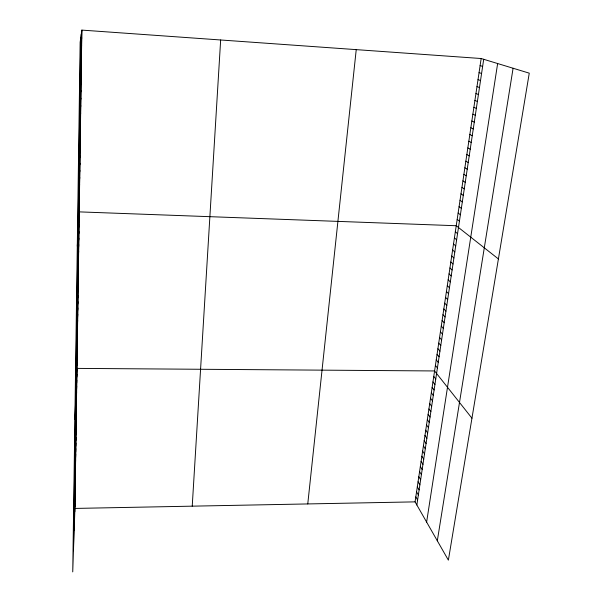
<?xml version="1.0" encoding="UTF-8"?>
<svg xmlns="http://www.w3.org/2000/svg" width="602" height="602" viewBox="0 0 602 602"><rect width="100%" height="100%" fill="white"/><g stroke="black" fill="none" stroke-linecap="round" stroke-linejoin="round"><path stroke-width="0.9" d="M73.467 550.717L80.721 38.129M74.174 530.332L81.27 34.231M74.814 511.813L81.767 30.732M81.857 30.1L80.141 42.238L72.737 571.9L74.926 508.427L81.857 30.1L481.164 58.522L529.263 73.166L448.377 560.153L415.071 501.865L481.164 58.522M74.889 506.47L75.002 503.106M75.521 462.9L75.634 459.747M75.438 468.431L75.551 465.248M75.28 479.41L75.393 476.182M75.355 473.932L75.476 470.726M75.122 490.306L75.235 487.018M75.197 484.873L75.318 481.615M75.047 495.717L75.16 492.406M74.964 501.105L75.084 497.771M76.002 429.218L76.115 426.231M75.92 434.892L76.033 431.875M75.762 446.172L75.875 443.095M75.844 440.544L75.957 437.496M75.679 451.771L75.792 448.671M75.596 457.347L75.709 454.217M76.507 394.649L76.62 391.834M76.424 400.473L76.529 397.629M76.334 406.275L76.446 403.4M76.251 412.046L76.364 409.142M76.085 423.522L76.198 420.557M76.168 417.796L76.281 414.868M74.874 419.173L76.958 368.386L434.584 370.952L471.953 418.209M76.763 377.01L76.868 374.286M76.672 382.917L76.785 380.163M76.589 388.794L76.702 386.01M77.282 341.025L77.387 338.49M77.191 347.091L77.304 344.525M77.109 353.126L77.214 350.53M77.018 359.138L77.131 356.512M76.936 365.128L77.041 362.464M77.545 322.664L77.65 320.234M77.455 328.812L77.568 326.344M77.372 334.93L77.477 332.432M77.816 304.048L77.921 301.715M77.726 310.278L77.831 307.915M77.635 316.486L77.741 314.086M78.087 285.175L78.192 282.948M77.997 291.496L78.102 289.238M77.906 297.787L78.012 295.492M78.365 266.039L78.471 263.924M78.275 272.45L78.38 270.298M78.177 278.824L78.283 276.634M78.553 253.133L78.659 251.094M78.456 259.597L78.561 257.521M78.742 240.108L78.847 238.144M78.644 246.632L78.749 244.63M78.93 226.954L79.035 225.065M78.832 233.546L78.937 231.619M77.289 246.203L79.223 211.874L456.241 225.735L498.403 258.943M79.028 220.332L79.125 218.481M79.223 206.787L79.321 205.026M79.321 199.872L79.426 198.141M79.524 185.92L79.622 184.28M79.426 192.911L79.524 191.233M192.226 506.162L220.656 39.98M79.622 178.899L79.727 177.304M79.727 171.841L79.825 170.283M79.833 164.745L79.931 163.232M79.931 157.611L80.028 156.151M80.036 150.447L80.134 149.033M80.141 143.246L80.239 141.876M80.247 136.007L80.344 134.682M80.352 128.738L80.45 127.451M80.457 121.423L80.555 120.189M80.563 114.079L80.66 112.89M80.668 106.697L80.766 105.553M80.781 99.27L80.871 98.179M80.886 91.813L80.977 90.767M80.992 84.31L81.089 83.317M81.104 76.778L81.195 75.829M81.21 69.2L81.308 68.304M307.765 503.934L356.233 49.627M81.323 61.585L81.413 60.742M81.436 53.932L81.526 53.142M81.541 46.241L81.639 45.504M81.654 38.505L81.744 37.821M416.855 504.995L483.707 59.297M426.622 522.077L497.643 63.541M437.315 540.792L513.092 68.244M74.926 508.427L415.071 501.865M480.11 65.595L482.638 66.408M479.064 72.631L481.577 73.489M478.018 79.637L480.516 80.54M476.98 86.605L479.463 87.553M475.949 93.543L478.417 94.529M474.918 100.444L477.378 101.482M473.894 107.322L476.34 108.398M472.871 114.162L475.309 115.275M471.855 120.972L474.278 122.123M470.847 127.744L473.255 128.941M469.838 134.487L472.239 135.728M468.838 141.207L471.231 142.486M467.844 147.889L470.222 149.206M466.851 154.541L469.214 155.895M465.865 161.163L468.213 162.555M464.879 167.747L467.22 169.185M463.901 174.309L466.234 175.784M462.93 180.841L465.248 182.353M461.96 187.342L464.27 188.893M460.997 193.814L463.292 195.402M460.033 200.255L462.321 201.881M459.078 206.667L461.35 208.322M458.13 213.055L460.387 214.748M457.181 219.406L459.431 221.137M455.323 231.845L457.558 233.644M454.42 237.933L456.64 239.762M453.517 243.991L455.722 245.857M452.614 250.026L454.811 251.922M451.718 256.031L453.908 257.965M450.83 262.013L453.005 263.977M449.942 267.973L452.11 269.967M449.054 273.902L451.214 275.927M448.174 279.802L450.326 281.864M447.301 285.687L449.438 287.771M446.428 291.541L448.558 293.656M445.555 297.365L447.677 299.518M444.69 303.175L446.797 305.357M443.832 308.954L445.931 311.166M442.974 314.711L445.059 316.953M442.116 320.437L444.193 322.71M441.266 326.149L443.335 328.444M440.423 331.83L442.478 334.155M439.573 337.489L441.627 339.844M438.738 343.125L440.777 345.51M437.902 348.739L439.934 351.154M437.067 354.322L439.091 356.768M436.239 359.891L438.248 362.359M435.412 365.429L437.413 367.927M433.771 376.446L435.758 378.997M432.951 381.924L434.93 384.497M432.138 387.372L434.11 389.976M431.333 392.805L433.289 395.431M430.52 398.208L432.477 400.864M429.723 403.596L431.664 406.275M428.925 408.954L430.859 411.663M428.127 414.296L430.054 417.028M427.33 419.617L429.249 422.371M426.54 424.914L428.451 427.691M425.757 430.189L427.653 432.996M424.974 435.442L426.863 438.271M424.192 440.672L426.073 443.531M423.417 445.886L425.29 448.768M422.642 451.079L424.508 453.983M421.874 456.248L423.733 459.175M421.107 461.395L422.958 464.345M420.339 466.527L422.183 469.5M419.579 471.637L421.415 474.632M418.819 476.724L420.647 479.741M418.059 481.788L419.88 484.836M417.306 486.837L419.12 489.9M416.561 491.864L418.367 494.949M415.816 496.876L417.607 499.984"/></g></svg>
